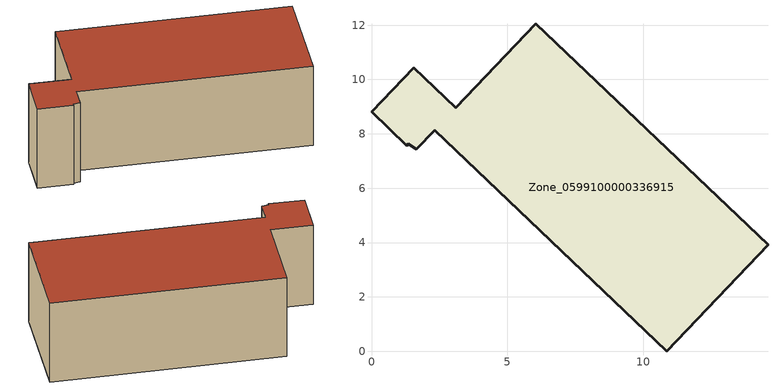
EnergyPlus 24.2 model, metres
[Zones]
Zone_0599100000336915
 floor ground (C_G): 1.65,7.43 1.35,7.63 1.29,7.57 0,8.81 1.56,10.44 3.1,8.95 6.05,12.05 14.59,3.91 10.87,0 2.33,8.14 z3.2
 wall outside (C_F): 3.1,8.95 1.56,10.44 0,8.81 1.29,7.57 1.35,7.63 1.65,7.43 2.33,8.14 10.87,0 14.59,3.91 6.05,12.05 3.1,8.95 z3.2:7.84
 roof outside (C_R): 1.35,7.63 1.65,7.43 2.33,8.14 10.87,0 14.59,3.91 6.05,12.05 3.1,8.95 1.56,10.44 0,8.81 1.29,7.57 z7.84
[BUILDING]
Pand.0599100000336915: North Axis=0; Terrain=City; Loads Convergence Tolerance Value=0.04; Temperature Convergence Tolerance Value=0.4; Solar Distribution=FullExterior; Maximum Number of Warmup Days=25; Minimum Number of Warmup Days=1
[Site:Location]
Rotterdam.The.Hague.AP_ZH_NLD Design_Conditions: Latitude=51.96; Longitude=4.45; Time Zone=1; Elevation=-4.5
[SITE:GROUNDTEMPERATURE:BUILDINGSURFACE]
18, 18, 18, 18, 18, 18, 18, 18, 18, 18, 18, 18
[MATERIAL] Thermal Absorptance=0.9; Solar Absorptance=0.7; Visible Absorptance=0.7
Name | Roughness | Thickness | Conductivity | Density | Specific Heat
G.TI.1975-1991 | MediumSmooth | 0.15 | 0.288461 | 540 | 1210
F.TI.1975-1991 | Rough | 0.3 | 0.230769 | 1920 | 840
R.TI.1975-1991 | MediumRough | 0.2 | 0.153846 | 1500 | 1000
[CONSTRUCTION]
C_G: G.TI.1975-1991
C_F: F.TI.1975-1991
C_R: R.TI.1975-1991
[ZONE]
Zone_0599100000336915: Type=1; Multiplier=1; Ceiling Height=Autocalculate; Volume=Autocalculate; Floor Area=autocalculate; Part of Total Floor Area=Yes
[ZONEINFILTRATION:DESIGNFLOWRATE]
Infil_Zone_0599100000336915: Zone or ZoneList or Space or SpaceList=Zone_0599100000336915; Schedule=AlwaysOn; Design Flow Rate Calculation Method=Flow/Area; Flow Rate per Floor Area=0.003; Constant Term Coefficient=1; Temperature Term Coefficient=0; Velocity Term Coefficient=0; Velocity Squared Term Coefficient=0
[HVACTEMPLATE:ZONE:IDEALLOADSAIRSYSTEM]
Zone_0599100000336915: Maximum Heating Supply Air Temperature=50; Minimum Cooling Supply Air Temperature=13; Maximum Heating Supply Air Humidity Ratio=0.0156; Minimum Cooling Supply Air Humidity Ratio=0.0077; Heating Limit=NoLimit; Cooling Limit=NoLimit; Dehumidification Control Type=ConstantSensibleHeatRatio; Cooling Sensible Heat Ratio=0.7; Dehumidification Setpoint=60; Humidification Control Type=None; Humidification Setpoint=30; Outdoor Air Method=None; Outdoor Air Flow Rate per Person=0.00944; Outdoor Air Flow Rate per Zone Floor Area=0; Outdoor Air Flow Rate per Zone=0; Demand Controlled Ventilation Type=None; Outdoor Air Economizer Type=NoEconomizer; Heat Recovery Type=None; Sensible Heat Recovery Effectiveness=0.7; Latent Heat Recovery Effectiveness=0.65
[ZONECONTROL:THERMOSTAT]
ThermostatControl_Zone_0599100000336915: Zone or ZoneList=Zone_0599100000336915; Control Type Schedule=DualSetpointControlType; Control 1=Thermostat_Zone_0599100000336915; Temperature Difference Between Cutout And Setpoint=0
[THERMOSTATSETPOINT:DUALSETPOINT]
Thermostat_Zone_0599100000336915: Heating Setpoint Temperature Schedule=HeatingSetpoint_Zone_0599100000336915; Cooling Setpoint Temperature Schedule=CoolingSetpoint_Zone_0599100000336915
[SCHEDULE:COMPACT]
HeatingSetpoint_Zone_0599100000336915: Through: 12/31, For: AllDays, Until: 24:00, 21
CoolingSetpoint_Zone_0599100000336915: Through: 12/31, For: AllDays, Until: 24:00, 24
DualSetpointControlType: Through: 12/31, For: AllDays, Until: 24:00, 4
AlwaysOn: Through: 12/31, For: AllDays, Until: 24:00, 1
